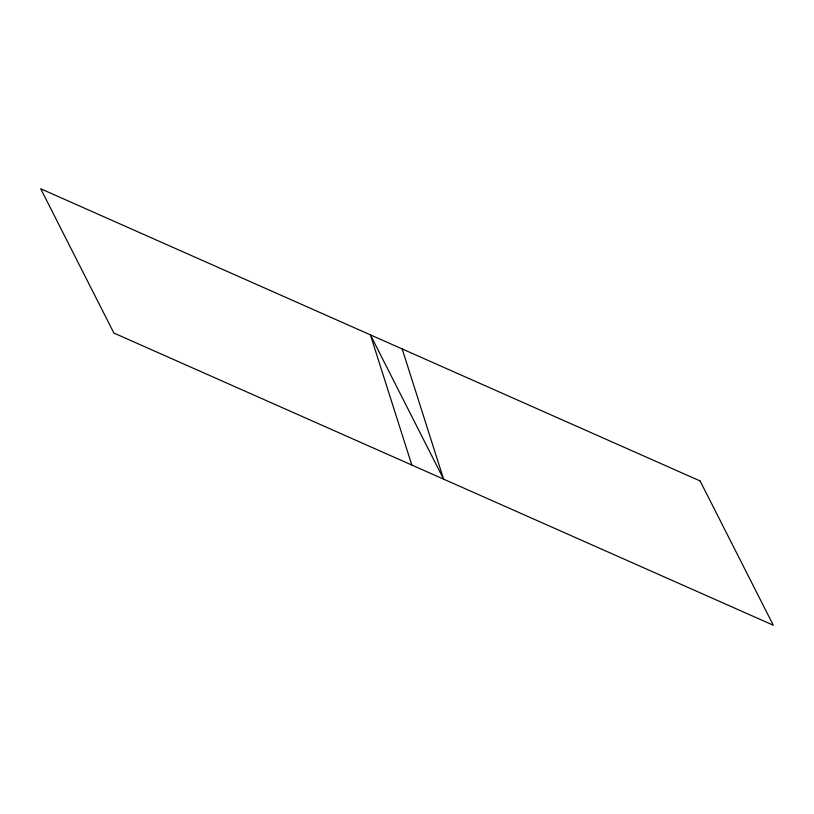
<?xml version="1.0" encoding="UTF-8"?>
<svg xmlns="http://www.w3.org/2000/svg" width="814" height="814" viewBox="0 0 814 814"><rect width="100%" height="100%" fill="white"/><g stroke="black" fill="none" stroke-linecap="round" stroke-linejoin="round"><path stroke-width="1.22" d="M402.177 348.941L443.599 479.131L370.401 334.869L411.823 465.059M700.111 480.952L40.7 188.777L113.889 333.048L773.3 625.223L700.111 480.952"/></g></svg>
